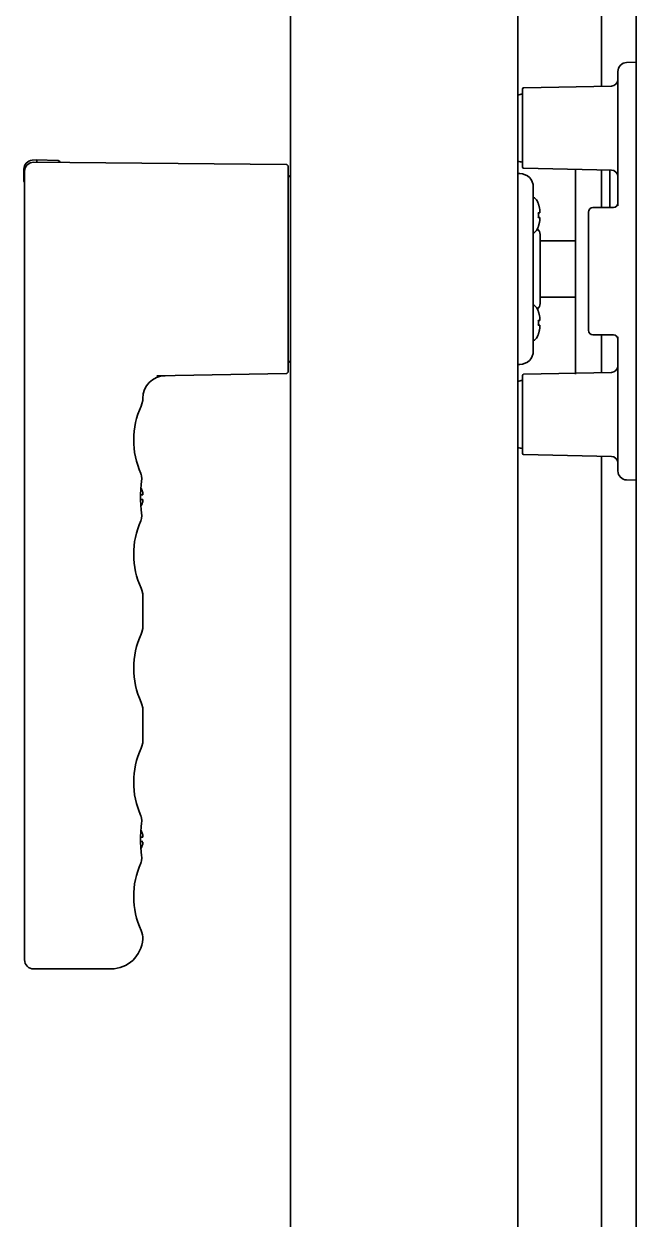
# Model space of a CAD drawing. Extents: x 5997 to 10491, y -672 to 3388.
# Drawn here: x 7115.2 to 7249.9, y 1533.8 to 1796.7 of the extents above; entities that cross this region are included whole.
import ezdxf

# ---------------------------------------------------------------- set-up
doc = ezdxf.new("R2010")
doc.units = 0
doc.header["$LTSCALE"] = 5
doc.layers.add('1', color=7, linetype='CONTINUOUS', true_color=0xffffff)

msp = doc.modelspace()

# ---------------------------------------------------------------- linework, layer by layer
at = {"layer": '1', "color": 7, "linetype": 'Continuous', "lineweight": 35}
for p, q in [((7249.87, 1373.93), (7249.87, 2085.33)), ((7249.87, 1373.93), (7249.87, 2085.33)), ((7173.87, 1400.58), (7173.87, 2085.08)), ((7223.87, 1400.58), (7223.87, 2085.08)), ((7242.28, 1783.01), (7242.28, 2050.37)), ((7247.8, 1788.25), (7249.87, 1788.33)), ((7245.87, 1781.26), (7245.87, 1786.26)), ((7244.44, 1783.06), (7225.11, 1782.65)), ((7224.87, 1765.25), (7224.87, 1782.4)), ((7245.87, 1756.75), (7245.87, 1781.26)), ((7115.22, 1764.75), (7115.22, 1762.12)), ((7117.97, 1766.83), (7117.05, 1766.75)), ((7117.39, 1766.31), (7172.88, 1765.83)), ((7117.97, 1766.83), (7122.74, 1766.66)), ((7173.37, 1765.33), (7173.37, 1720.32)), ((7225.11, 1765), (7244.44, 1764.6)), ((7236.54, 1764.76), (7236.54, 1719.71)), ((7242.28, 1756.33), (7242.28, 1764.69)), ((7244.11, 1756.33), (7244.11, 1764.61)), ((7115.37, 1590.83), (7115.37, 1764.31)), ((7173.37, 1759.36), (7173.37, 1762.85)), ((7224.31, 1763.82), (7223.87, 1763.82)), ((7227.27, 1760.82), (7227.27, 1724.83)), ((7228.37, 1757.17), (7228.38, 1757.17)), ((7173.37, 1751.37), (7173.37, 1754.42)), ((7228.37, 1755.17), (7228.71, 1755.17)), ((7228.71, 1754.17), (7228.37, 1754.17)), ((7239.37, 1755.33), (7239.37, 1729.33)), ((7243.32, 1756.33), (7240.37, 1756.33)), ((7243.32, 1756.33), (7244.87, 1756.33)), ((7228.38, 1752.17), (7228.37, 1752.17)), ((7228.77, 1750.43), (7228.77, 1735.22)), ((7228.77, 1749.03), (7236.54, 1749.03)), ((7173.37, 1733.21), (7173.37, 1737.71)), ((7228.77, 1736.63), (7236.54, 1736.63)), ((7228.37, 1733.48), (7228.38, 1733.48)), ((7173.37, 1731.23), (7173.37, 1732.05)), ((7228.37, 1731.48), (7228.71, 1731.48)), ((7228.71, 1730.48), (7228.37, 1730.48)), ((7228.38, 1728.48), (7228.37, 1728.48)), ((7243.32, 1728.33), (7240.37, 1728.33)), ((7242.28, 1719.96), (7242.28, 1728.33)), ((7244.87, 1728.33), (7243.32, 1728.33)), ((7245.87, 1703.39), (7245.87, 1727.9)), ((7172.88, 1719.82), (7144.46, 1719.32)), ((7224.31, 1721.83), (7223.87, 1721.83)), ((7244.44, 1720.06), (7225.11, 1719.65)), ((7224.87, 1702.25), (7224.87, 1719.4)), ((7225.11, 1702), (7244.44, 1701.6)), ((7242.28, 1447.06), (7242.28, 1701.69)), ((7245.87, 1698.4), (7245.87, 1703.39)), ((7140.94, 1697.83), (7140.96, 1697.77)), ((7140.97, 1697.75), (7140.96, 1697.77)), ((7141, 1697.63), (7140.97, 1697.75)), ((7141.09, 1697.33), (7141, 1697.63)), ((7141.15, 1696.7), (7141.08, 1697.34)), ((7141.12, 1696.1), (7141.15, 1696.7)), ((7141.12, 1696.1), (7141.12, 1696.1)), ((7141.12, 1696.1), (7141.12, 1696.1)), ((7249.87, 1696.33), (7247.8, 1696.4)), ((7140.96, 1694.67), (7140.96, 1694.68)), ((7140.96, 1694.67), (7140.96, 1694.68)), ((7140.87, 1693.13), (7141.37, 1693.13)), ((7140.87, 1692.13), (7140.87, 1692.63)), ((7141.37, 1692.13), (7140.87, 1692.13)), ((7140.96, 1690.57), (7140.96, 1690.58)), ((7140.96, 1690.57), (7140.96, 1690.58)), ((7141.12, 1689.15), (7141.12, 1689.15)), ((7140.94, 1687.42), (7140.96, 1687.48)), ((7140.96, 1687.48), (7140.99, 1687.58)), ((7140.99, 1687.58), (7141, 1687.62)), ((7141.08, 1687.92), (7141.09, 1687.93)), ((7141.37, 1670.91), (7141.37, 1664.14)), ((7141.37, 1645.81), (7141.37, 1639.04)), ((7140.94, 1622.53), (7140.96, 1622.47)), ((7140.97, 1622.45), (7140.96, 1622.47)), ((7140.97, 1622.45), (7140.96, 1622.47)), ((7141, 1622.33), (7140.97, 1622.45)), ((7141.09, 1622.03), (7141, 1622.33)), ((7141.03, 1620.13), (7141.12, 1620.8)), ((7141.15, 1621.4), (7141.08, 1622.04)), ((7141.12, 1620.8), (7141.15, 1621.4)), ((7141.12, 1620.8), (7141.12, 1620.8)), ((7141.12, 1620.8), (7141.12, 1620.8)), ((7140.87, 1617.83), (7141.37, 1617.83)), ((7140.87, 1616.83), (7140.87, 1617.33)), ((7140.96, 1619.37), (7140.96, 1619.38)), ((7140.96, 1619.37), (7140.96, 1619.38)), ((7141.37, 1616.83), (7140.87, 1616.83)), ((7140.96, 1615.27), (7140.96, 1615.28)), ((7140.96, 1615.27), (7140.96, 1615.28)), ((7140.94, 1612.12), (7140.96, 1612.18)), ((7140.96, 1612.18), (7140.99, 1612.28)), ((7140.99, 1612.28), (7141, 1612.32)), ((7141.08, 1612.62), (7141.09, 1612.63)), ((7141.12, 1613.85), (7141.12, 1613.85)), ((7141.12, 1613.85), (7141.12, 1613.85)), ((7134.37, 1588.83), (7117.37, 1588.83))]:
    msp.add_line(p, q, dxfattribs=at)
for points in [[(7141.01, 1712.67), (7141.18, 1713.13), (7141.35, 1713.89), (7141.37, 1714.34)], [(7141.03, 1689.81), (7140.93, 1690.86), (7140.87, 1692.02), (7140.87, 1693.2), (7140.93, 1694.36), (7141.03, 1695.41), (7141.12, 1696.1)], [(7141.12, 1696.1), (7141.15, 1696.68), (7141.09, 1697.33)], [(7141.12, 1689.15), (7141.03, 1689.84), (7140.98, 1690.31)], [(7141, 1687.62), (7141.08, 1687.91), (7141.15, 1688.55), (7141.12, 1689.15)], [(7141.09, 1687.93), (7141.15, 1688.58), (7141.12, 1689.15)], [(7141.37, 1670.91), (7141.35, 1671.37), (7141.18, 1672.13), (7141.01, 1672.58)], [(7141.01, 1662.47), (7141.18, 1662.93), (7141.35, 1663.69), (7141.37, 1664.14)], [(7141.37, 1645.81), (7141.35, 1646.27), (7141.18, 1647.03), (7141.01, 1647.48)], [(7141.01, 1637.37), (7141.18, 1637.83), (7141.35, 1638.59), (7141.37, 1639.04)], [(7141.03, 1614.51), (7140.93, 1615.56), (7140.87, 1616.72), (7140.87, 1617.9), (7140.93, 1619.06), (7141.03, 1620.11), (7141.12, 1620.8)], [(7141.12, 1620.8), (7141.15, 1621.38), (7141.09, 1622.03)], [(7141.12, 1613.85), (7141.03, 1614.54), (7140.98, 1615.01)], [(7141, 1612.32), (7141.08, 1612.61), (7141.15, 1613.25), (7141.12, 1613.85)], [(7141.09, 1612.63), (7141.15, 1613.28), (7141.12, 1613.85)]]:
    msp.add_lwpolyline(points, dxfattribs=at)
for centre, radius, start, end in [((7247.87, 1786.26), 2, 92, 180), ((7244.37, 1784.55), 1.5, 272.5, 0), ((7225.13, 1778.33), 3, 94.891, 114.7456), ((7225.12, 1782.4), 0.25, 92.5, 180), ((7117.22, 1764.75), 2, 95, 180), ((7117.37, 1764.31), 2, 89.5, 180), ((7122.72, 1766.16), 0.5, 12.2164, 88), ((7172.87, 1765.33), 0.5, 0, 89.5), ((7225.13, 1769.33), 3, 245.2544, 265.109), ((7225.12, 1765.25), 0.25, 180, 267.5), ((7244.37, 1763.1), 1.5, 0, 87.5), ((7115.47, 1762.12), 0.25, 180, 245.9607), ((7173.87, 1762.85), 0.5, 89.5, 180), ((7224.27, 1760.82), 3, 0, 89.25), ((7226.77, 1757.17), 1.5, 24.7199, 70.2058), ((7221.77, 1754.87), 7, 19.1821, 24.7199), ((7221.75, 1754.86), 7.01, 17.6949, 19.259), ((7221.75, 1754.86), 7.01, 16.1381, 17.6948), ((7221.74, 1754.86), 7.02, 15.8544, 16.1382), ((7221.74, 1754.85), 7.02, 14.5816, 15.8543), ((7221.73, 1754.85), 7.03, 14.0137, 14.5816), ((7244.87, 1757.33), 1, 270, 0), ((7221.21, 1754.67), 7.17, 356.0052, 3.9948), ((7221.72, 1754.85), 7.04, 13.0187, 14.0136), ((7221.72, 1754.85), 7.04, 12.287, 13.0187), ((7221.71, 1754.85), 7.05, 11.4455, 12.287), ((7221.69, 1754.84), 7.07, 10.5913, 11.4454), ((7221.68, 1754.84), 7.09, 9.8684, 10.5914), ((7221.65, 1754.84), 7.11, 8.8538, 9.8681), ((7221.63, 1754.83), 7.14, 8.2981, 8.854), ((7221.57, 1754.83), 7.19, 6.7465, 8.2965), ((7224.54, 1755.42), 4.18, 2.3502, 3.3845), ((7224.54, 1755.42), 4.18, 356.6153, 357.5762), ((7224.54, 1753.92), 4.18, 2.4238, 3.3847), ((7224.5, 1755.42), 4.22, 1.9486, 2.3513), ((7224.48, 1755.42), 4.24, 1.3637, 1.9484), ((7224.46, 1755.42), 4.26, 0.8923, 1.3639), ((7224.44, 1755.42), 4.27, 0.4067, 0.8922), ((7224.44, 1755.42), 4.28, 359.464, 0.4068), ((7224.45, 1755.42), 4.27, 358.909, 359.4642), ((7224.46, 1755.42), 4.26, 358.523, 358.9089), ((7224.48, 1755.42), 4.24, 357.8846, 358.5233), ((7224.5, 1755.42), 4.21, 357.5752, 357.8843), ((7224.51, 1753.92), 4.21, 2.1156, 2.4248), ((7224.48, 1753.92), 4.24, 1.4767, 2.1153), ((7224.46, 1753.92), 4.26, 1.0911, 1.477), ((7224.45, 1753.92), 4.27, 0.5359, 1.091), ((7224.44, 1753.92), 4.28, 0.1029, 0.536), ((7240.37, 1755.33), 1, 90, 180), ((7226.77, 1752.17), 1.5, 289.7942, 335.2801), ((7221.77, 1754.47), 7, 335.2801, 340.8179), ((7227.27, 1750.43), 1.5, 0, 53.2696), ((7221.75, 1754.48), 7.01, 340.741, 342.3051), ((7221.75, 1754.48), 7.01, 342.3052, 343.8619), ((7221.74, 1754.48), 7.02, 343.8618, 344.1456), ((7221.74, 1754.49), 7.02, 344.1457, 345.4184), ((7221.73, 1754.49), 7.03, 345.4184, 345.9863), ((7221.72, 1754.49), 7.04, 345.9864, 346.9813), ((7221.72, 1754.49), 7.04, 346.9813, 347.713), ((7221.71, 1754.49), 7.05, 347.713, 348.5545), ((7221.69, 1754.5), 7.07, 348.5546, 349.4087), ((7221.68, 1754.5), 7.09, 349.4086, 350.1316), ((7221.65, 1754.5), 7.11, 350.1319, 351.1462), ((7221.63, 1754.51), 7.14, 351.146, 351.7019), ((7221.57, 1754.52), 7.19, 351.7035, 353.2535), ((7224.54, 1753.92), 4.18, 356.6155, 357.6498), ((7224.44, 1753.92), 4.28, 359.5932, 0.1029), ((7224.45, 1753.92), 4.27, 359.1077, 359.5933), ((7224.46, 1753.92), 4.26, 358.6361, 359.1077), ((7224.48, 1753.92), 4.24, 358.0516, 358.6363), ((7224.5, 1753.92), 4.22, 357.6487, 358.0514), ((7226.77, 1733.48), 1.5, 24.7199, 70.2058), ((7221.77, 1731.18), 7, 19.1821, 24.7199), ((7227.27, 1735.22), 1.5, 306.7304, 0), ((7221.75, 1731.17), 7.01, 17.6949, 19.259), ((7221.75, 1731.17), 7.01, 16.1381, 17.6948), ((7221.74, 1731.17), 7.02, 15.8544, 16.1382), ((7221.74, 1731.17), 7.02, 14.5816, 15.8543), ((7221.73, 1731.17), 7.03, 14.0137, 14.5816), ((7221.21, 1730.98), 7.17, 356.0052, 3.9948), ((7221.72, 1731.16), 7.04, 13.0187, 14.0136), ((7221.72, 1731.16), 7.04, 12.287, 13.0187), ((7221.71, 1731.16), 7.05, 11.4455, 12.287), ((7221.69, 1731.16), 7.07, 10.5913, 11.4454), ((7221.68, 1731.15), 7.09, 9.8684, 10.5914), ((7221.65, 1731.15), 7.11, 8.8538, 9.8681), ((7221.63, 1731.15), 7.14, 8.2981, 8.854), ((7221.57, 1731.14), 7.19, 6.7465, 8.2965), ((7224.54, 1731.74), 4.18, 2.3502, 3.3845), ((7224.54, 1731.73), 4.18, 356.6153, 357.5762), ((7224.54, 1730.24), 4.18, 2.4238, 3.3847), ((7224.5, 1731.73), 4.22, 1.9486, 2.3513), ((7224.48, 1731.73), 4.24, 1.3637, 1.9484), ((7224.46, 1731.73), 4.26, 0.8923, 1.3639), ((7224.44, 1731.73), 4.27, 0.4067, 0.8922), ((7224.44, 1731.73), 4.28, 359.464, 0.4068), ((7224.45, 1731.73), 4.27, 358.909, 359.4642), ((7224.46, 1731.73), 4.26, 358.523, 358.9089), ((7224.48, 1731.73), 4.24, 357.8846, 358.5233), ((7224.5, 1731.73), 4.21, 357.5752, 357.8843), ((7224.51, 1730.23), 4.21, 2.1156, 2.4248), ((7224.48, 1730.23), 4.24, 1.4767, 2.1153), ((7224.46, 1730.23), 4.26, 1.0911, 1.477), ((7224.45, 1730.23), 4.27, 0.5359, 1.091), ((7226.77, 1728.48), 1.5, 289.7942, 335.2801), ((7221.77, 1730.78), 7, 335.2801, 340.8179), ((7221.75, 1730.79), 7.01, 340.741, 342.3051), ((7221.75, 1730.79), 7.01, 342.3052, 343.8619), ((7221.74, 1730.8), 7.02, 343.8618, 344.1456), ((7221.74, 1730.8), 7.02, 344.1457, 345.4184), ((7221.73, 1730.8), 7.03, 345.4184, 345.9863), ((7221.72, 1730.8), 7.04, 345.9864, 346.9813), ((7221.72, 1730.8), 7.04, 346.9813, 347.713), ((7221.71, 1730.8), 7.05, 347.713, 348.5545), ((7221.69, 1730.81), 7.07, 348.5546, 349.4087), ((7221.68, 1730.81), 7.09, 349.4086, 350.1316), ((7221.65, 1730.82), 7.11, 350.1319, 351.1462), ((7221.63, 1730.82), 7.14, 351.146, 351.7019), ((7221.57, 1730.83), 7.19, 351.7035, 353.2535), ((7224.54, 1730.23), 4.18, 356.6155, 357.6498), ((7224.44, 1730.23), 4.28, 0.1029, 0.536), ((7224.44, 1730.23), 4.28, 359.5932, 0.1029), ((7224.45, 1730.23), 4.27, 359.1077, 359.5933), ((7224.46, 1730.23), 4.26, 358.6361, 359.1077), ((7224.48, 1730.23), 4.24, 358.0516, 358.6363), ((7224.5, 1730.23), 4.22, 357.6487, 358.0514), ((7240.37, 1729.33), 1, 180, 270), ((7244.87, 1727.33), 1, 0, 90), ((7173.87, 1722.8), 0.5, 180, 270.5), ((7224.27, 1724.83), 3, 270.75, 0), ((7172.87, 1720.32), 0.5, 271, 360), ((7244.37, 1721.55), 1.5, 272.5, 0), ((7146.37, 1714.35), 5, 91, 180), ((7225.13, 1715.33), 3, 94.891, 114.7456), ((7225.12, 1719.4), 0.25, 92.5, 180), ((7157.37, 1705.18), 18, 155.3799, 204.086), ((7225.13, 1706.33), 3, 245.2544, 265.109), ((7225.12, 1702.25), 0.25, 180, 267.5), ((7244.37, 1700.1), 1.5, 0, 87.5), ((7247.87, 1698.4), 2, 180, 268), ((7136.77, 1692.44), 4.75, 26.6813, 28.0074), ((7136.77, 1692.44), 4.74, 25.5402, 26.6812), ((7136.78, 1692.45), 4.74, 24.5722, 25.5402), ((7136.78, 1692.45), 4.73, 23.3175, 24.5722), ((7136.79, 1692.45), 4.73, 22.5474, 23.3174), ((7136.79, 1692.45), 4.72, 21.0025, 22.5476), ((7136.8, 1692.46), 4.72, 20.5181, 21.0023), ((7136.81, 1692.46), 4.7, 18.4656, 20.5187), ((7136.83, 1692.47), 4.68, 17.3773, 18.465), ((7136.85, 1692.47), 4.67, 16.3949, 17.3772), ((7136.88, 1692.48), 4.64, 14.3176, 16.3964), ((7139.38, 1693.37), 2.01, 5.1401, 7.2744), ((7139.4, 1693.37), 1.98, 4.2856, 5.1372), ((7139.41, 1693.38), 1.97, 3.0233, 4.286), ((7139.42, 1693.38), 1.96, 1.9964, 3.0228), ((7136.78, 1692.81), 4.74, 334.4598, 335.4278), ((7136.78, 1692.8), 4.73, 335.4278, 336.6825), ((7136.79, 1692.8), 4.73, 336.6826, 337.4526), ((7136.79, 1692.8), 4.72, 337.4524, 338.9975), ((7136.8, 1692.8), 4.72, 338.9977, 339.4819), ((7136.81, 1692.79), 4.7, 339.4813, 341.5344), ((7136.83, 1692.79), 4.68, 341.535, 342.6227), ((7136.85, 1692.78), 4.67, 342.6228, 343.6051), ((7136.88, 1692.77), 4.64, 343.6036, 345.6824), ((7139.38, 1693.38), 2.01, 352.7259, 354.7415), ((7139.38, 1691.87), 2.01, 5.2585, 7.2741), ((7139.38, 1691.88), 2.01, 352.7256, 354.8598), ((7139.43, 1693.38), 1.95, 0.9261, 1.9964), ((7139.43, 1693.38), 1.95, 358.8459, 0.9258), ((7139.43, 1693.38), 1.96, 357.6234, 358.8455), ((7139.42, 1693.38), 1.96, 356.7841, 357.6235), ((7139.41, 1693.38), 1.97, 355.3984, 356.7833), ((7139.4, 1693.38), 1.98, 354.7442, 355.3991), ((7139.4, 1691.87), 1.98, 4.6009, 5.2558), ((7139.41, 1691.88), 1.97, 3.2167, 4.6016), ((7139.42, 1691.88), 1.96, 2.3765, 3.2159), ((7139.43, 1691.88), 1.95, 1.1545, 2.3767), ((7139.43, 1691.88), 1.95, 0.1995, 1.1541), ((7139.43, 1691.88), 1.95, 359.0741, 0.1995), ((7139.43, 1691.88), 1.95, 358.0037, 359.0738), ((7139.43, 1691.88), 1.96, 356.9771, 358.0037), ((7139.41, 1691.88), 1.97, 355.714, 356.9766), ((7139.4, 1691.88), 1.98, 354.8627, 355.7144), ((7136.77, 1692.81), 4.75, 331.9926, 333.3187), ((7136.77, 1692.81), 4.74, 333.3188, 334.4598), ((7157.37, 1680.08), 18, 155.914, 204.6201), ((7157.37, 1654.98), 18, 155.3799, 204.6201), ((7157.37, 1629.88), 18, 155.3799, 204.086), ((7136.77, 1617.14), 4.75, 26.6813, 28.0074), ((7136.77, 1617.14), 4.74, 25.5402, 26.6812), ((7136.78, 1617.15), 4.74, 24.5722, 25.5402), ((7136.78, 1617.15), 4.73, 23.3175, 24.5722), ((7136.79, 1617.15), 4.73, 22.5474, 23.3174), ((7136.79, 1617.15), 4.72, 21.0025, 22.5476), ((7136.8, 1617.16), 4.72, 20.5181, 21.0023), ((7136.81, 1617.16), 4.7, 18.4656, 20.5187), ((7136.83, 1617.17), 4.68, 17.3773, 18.465), ((7136.85, 1617.17), 4.67, 16.3949, 17.3772), ((7136.88, 1617.18), 4.64, 14.3176, 16.3964), ((7139.38, 1618.07), 2.01, 5.1401, 7.2744), ((7139.38, 1618.08), 2.01, 352.7259, 354.7415), ((7139.4, 1618.07), 1.98, 4.2856, 5.1372), ((7139.41, 1618.08), 1.97, 3.0233, 4.286), ((7139.42, 1618.08), 1.96, 1.9964, 3.0228), ((7139.43, 1618.08), 1.95, 0.9261, 1.9964), ((7139.43, 1618.08), 1.95, 358.8459, 0.9258), ((7139.43, 1618.08), 1.96, 357.6234, 358.8455), ((7139.42, 1618.08), 1.96, 356.7841, 357.6235), ((7139.41, 1618.08), 1.97, 355.3984, 356.7833), ((7139.4, 1618.08), 1.98, 354.7442, 355.3991), ((7136.77, 1617.51), 4.75, 331.9926, 333.3187), ((7136.77, 1617.51), 4.74, 333.3188, 334.4598), ((7136.78, 1617.51), 4.74, 334.4598, 335.4278), ((7136.78, 1617.5), 4.73, 335.4278, 336.6825), ((7136.79, 1617.5), 4.73, 336.6826, 337.4526), ((7136.79, 1617.5), 4.72, 337.4524, 338.9975), ((7136.8, 1617.5), 4.72, 338.9977, 339.4819), ((7136.81, 1617.49), 4.7, 339.4813, 341.5344), ((7136.83, 1617.49), 4.68, 341.535, 342.6227), ((7136.85, 1617.48), 4.67, 342.6228, 343.6051), ((7136.88, 1617.47), 4.64, 343.6036, 345.6824), ((7139.38, 1616.57), 2.01, 5.2585, 7.2741), ((7139.38, 1616.58), 2.01, 352.7256, 354.8598), ((7139.4, 1616.57), 1.98, 4.6009, 5.2558), ((7139.41, 1616.58), 1.97, 3.2167, 4.6016), ((7139.42, 1616.58), 1.96, 2.3765, 3.2159), ((7139.43, 1616.58), 1.95, 1.1545, 2.3767), ((7139.43, 1616.58), 1.95, 0.1995, 1.1541), ((7139.43, 1616.58), 1.95, 359.0741, 0.1995), ((7139.43, 1616.58), 1.95, 358.0037, 359.0738), ((7139.43, 1616.58), 1.96, 356.9771, 358.0037), ((7139.41, 1616.58), 1.97, 355.714, 356.9766), ((7139.4, 1616.58), 1.98, 354.8627, 355.7144), ((7157.37, 1604.78), 18, 155.914, 204.5781), ((7137.37, 1595.63), 4, 356.173, 24.5781), ((7134.37, 1595.83), 7, 270, 356.1708), ((7117.37, 1590.83), 2, 180, 270)]:
    msp.add_arc(centre, radius, start, end, dxfattribs=at)
msp.add_ellipse((7103.9, 1766.82), major_axis=(-14.32, 0.5), ratio=0.034884, start_param=3.142812, end_param=3.196638, dxfattribs=at)
msp.add_open_spline([(7118.2, 1766.35), (7118.15, 1766.38), (7118.08, 1766.49), (7118.04, 1766.66), (7118.01, 1766.75), (7117.99, 1766.83), (7117.97, 1766.83)], degree=3, knots=[0, 0, 0, 0, 0.366186, 0.687736, 0.908142, 1, 1, 1, 1], dxfattribs=at)

doc.saveas('drawing.dxf')
